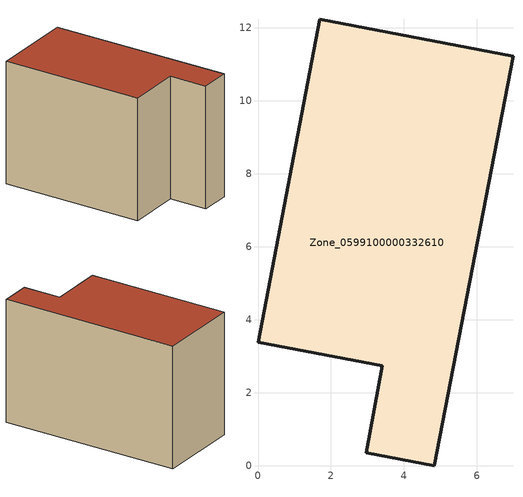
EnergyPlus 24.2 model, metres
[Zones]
Zone_0599100000332610
 floor ground (C_G): 6.99,11.22 4.83,0 2.96,0.36 3.4,2.74 0,3.39 1.69,12.24 z0
 wall outside (C_F): 4.83,0 6.99,11.22 1.69,12.24 0,3.39 3.4,2.74 2.96,0.36 4.83,0 z0:7.81
 roof outside (C_R): 2.96,0.36 4.83,0 6.99,11.22 1.69,12.24 0,3.39 3.4,2.74 z7.81
[BUILDING]
Pand.0599100000332610: North Axis=0; Terrain=City; Loads Convergence Tolerance Value=0.04; Temperature Convergence Tolerance Value=0.4; Solar Distribution=FullExterior; Maximum Number of Warmup Days=25; Minimum Number of Warmup Days=1
[Site:Location]
Rotterdam.The.Hague.AP_ZH_NLD Design_Conditions: Latitude=51.96; Longitude=4.45; Time Zone=1; Elevation=-4.5
[SITE:GROUNDTEMPERATURE:BUILDINGSURFACE]
18, 18, 18, 18, 18, 18, 18, 18, 18, 18, 18, 18
[MATERIAL] Thermal Absorptance=0.9; Solar Absorptance=0.7; Visible Absorptance=0.7
Name | Roughness | Thickness | Conductivity | Density | Specific Heat
G.TI.1975-1991 | MediumSmooth | 0.15 | 0.288461 | 540 | 1210
F.TI.1975-1991 | Rough | 0.3 | 0.230769 | 1920 | 840
R.TI.1975-1991 | MediumRough | 0.2 | 0.153846 | 1500 | 1000
[CONSTRUCTION]
C_G: G.TI.1975-1991
C_F: F.TI.1975-1991
C_R: R.TI.1975-1991
[ZONE]
Zone_0599100000332610: Type=1; Multiplier=1; Ceiling Height=Autocalculate; Volume=Autocalculate; Floor Area=autocalculate; Part of Total Floor Area=Yes
[ZONEINFILTRATION:DESIGNFLOWRATE]
Infil_Zone_0599100000332610: Zone or ZoneList or Space or SpaceList=Zone_0599100000332610; Schedule=AlwaysOn; Design Flow Rate Calculation Method=Flow/Area; Flow Rate per Floor Area=0.003; Constant Term Coefficient=1; Temperature Term Coefficient=0; Velocity Term Coefficient=0; Velocity Squared Term Coefficient=0
[HVACTEMPLATE:ZONE:IDEALLOADSAIRSYSTEM]
Zone_0599100000332610: Maximum Heating Supply Air Temperature=50; Minimum Cooling Supply Air Temperature=13; Maximum Heating Supply Air Humidity Ratio=0.0156; Minimum Cooling Supply Air Humidity Ratio=0.0077; Heating Limit=NoLimit; Cooling Limit=NoLimit; Dehumidification Control Type=ConstantSensibleHeatRatio; Cooling Sensible Heat Ratio=0.7; Dehumidification Setpoint=60; Humidification Control Type=None; Humidification Setpoint=30; Outdoor Air Method=None; Outdoor Air Flow Rate per Person=0.00944; Outdoor Air Flow Rate per Zone Floor Area=0; Outdoor Air Flow Rate per Zone=0; Demand Controlled Ventilation Type=None; Outdoor Air Economizer Type=NoEconomizer; Heat Recovery Type=None; Sensible Heat Recovery Effectiveness=0.7; Latent Heat Recovery Effectiveness=0.65
[ZONECONTROL:THERMOSTAT]
ThermostatControl_Zone_0599100000332610: Zone or ZoneList=Zone_0599100000332610; Control Type Schedule=DualSetpointControlType; Control 1=Thermostat_Zone_0599100000332610; Temperature Difference Between Cutout And Setpoint=0
[THERMOSTATSETPOINT:DUALSETPOINT]
Thermostat_Zone_0599100000332610: Heating Setpoint Temperature Schedule=HeatingSetpoint_Zone_0599100000332610; Cooling Setpoint Temperature Schedule=CoolingSetpoint_Zone_0599100000332610
[SCHEDULE:COMPACT]
HeatingSetpoint_Zone_0599100000332610: Through: 12/31, For: AllDays, Until: 24:00, 21
CoolingSetpoint_Zone_0599100000332610: Through: 12/31, For: AllDays, Until: 24:00, 24
DualSetpointControlType: Through: 12/31, For: AllDays, Until: 24:00, 4
AlwaysOn: Through: 12/31, For: AllDays, Until: 24:00, 1
